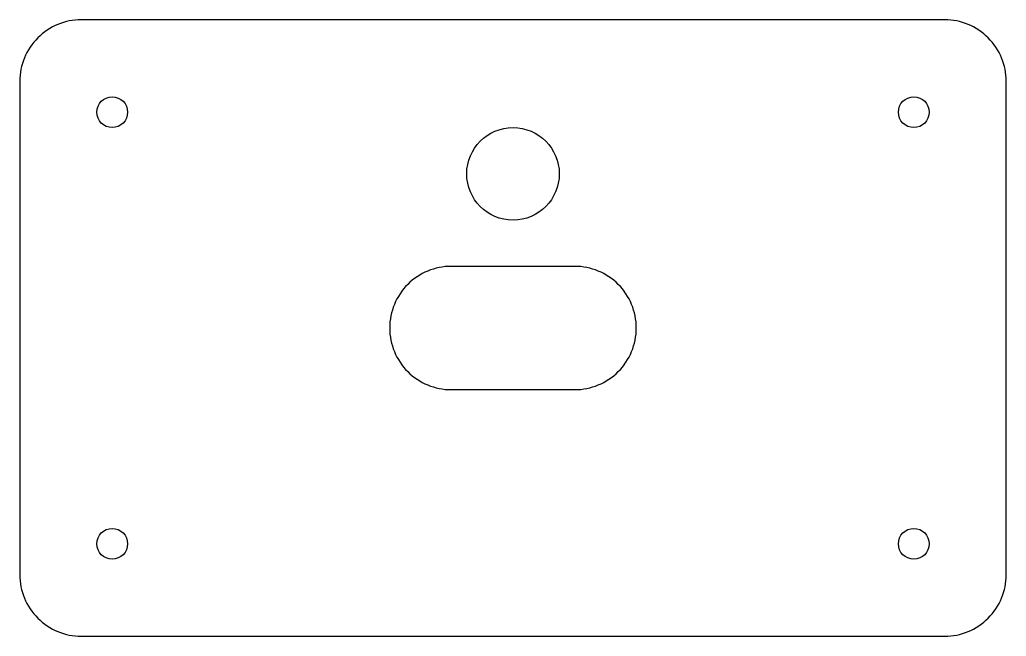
# Model space of a CAD drawing. Header units: inches. Extents: x 0 to 8, y 0 to 5.
import ezdxf

# ---------------------------------------------------------------- set-up
doc = ezdxf.new("R2010")
doc.units = ezdxf.units.IN
doc.header["$MEASUREMENT"] = 0
doc.layers.add('Holes', color=7, linetype='CONTINUOUS')
doc.layers.add('Outline', color=7, linetype='CONTINUOUS')

msp = doc.modelspace()

# ---------------------------------------------------------------- linework, layer by layer
at = {"layer": 'Holes'}
msp.add_lwpolyline([(3.5, 2), (4.5, 2, 0.414214), (5, 2.5), (5, 2.5, 0.414214), (4.5, 3), (3.5, 3, 0.414214), (3, 2.5), (3, 2.5, 0.414214)], format="xyb", close=True, dxfattribs=at)
for centre, radius in [((0.75, 4.25), 0.125), ((7.25, 4.25), 0.125), ((4, 3.75), 0.375), ((0.75, 0.75), 0.125), ((7.25, 0.75), 0.125)]:
    msp.add_circle(centre, radius, dxfattribs=at)
at = {"layer": 'Outline'}
msp.add_lwpolyline([(0.5, 0), (7.5, 0, 0.414214), (8, 0.5), (8, 4.5, 0.414214), (7.5, 5), (0.5, 5, 0.414214), (0, 4.5), (0, 0.5, 0.414214)], format="xyb", close=True, dxfattribs=at)

doc.saveas('drawing.dxf')
